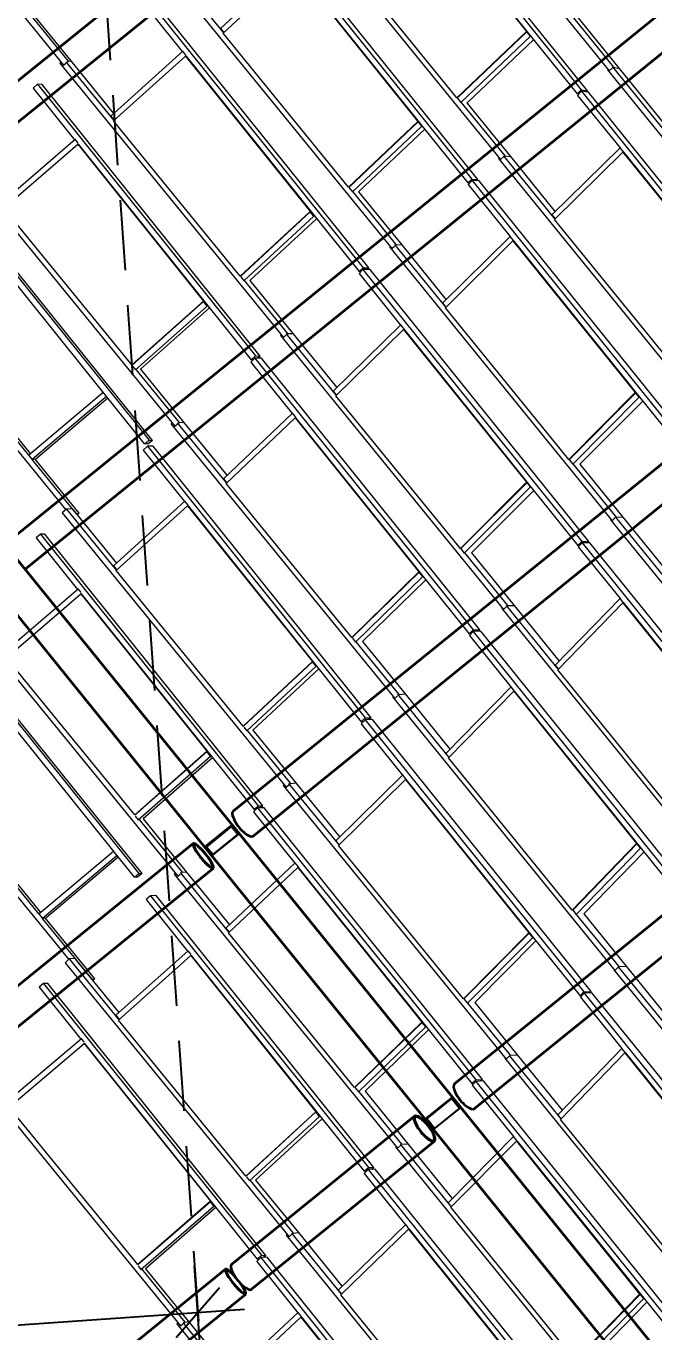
# Model space of a CAD drawing. Header units: millimetres. Extents: x 834681283 to 835686922, y 817551134 to 819407044.
# Drawn here: x 835230313 to 835235680, y 818140307 to 818151462 of the extents above; entities that cross this region are included whole.
import ezdxf

# ---------------------------------------------------------------- set-up
doc = ezdxf.new("R2010")
doc.units = ezdxf.units.MM
doc.header["$LTSCALE"] = 1200
doc.header["$MEASUREMENT"] = 0
for name, pattern in [('P01-MAAN-P-EVA$0$HIDDENX2', [0.75, 0.5, -0.25]), ('P01-MAGP-P-RF$0$P01_MS_01_N1-FloorPlan-PART2OFUPPERROOFSETTINGOUT$0$BH DASHED2', [3, 2, -1]), ('P01-MAGP-P-RF$0$PHANTOM', [2.5, 1.25, -0.25, 0.25, -0.25, 0.25, -0.25])]:
    doc.linetypes.add(name, pattern=pattern)
doc.layers.get('Defpoints').update_dxf_attribs({"color": 15})
doc.layers.add('P01-MAAN-P-EVA$0$ADA08640', color=2, linetype='Continuous')
doc.layers.add('P01-MAAN-P-EVA$0$HATCH', color=9, linetype='Continuous')
for name, color, linetype, lineweight in [('P01-MAAN-P-EVA$0$AR-DIM_AR_', 4, 'Continuous', 25), ('P01-MAGP-P-RF$0$MMH053__', 253, 'P01-MAGP-P-RF$0$PHANTOM', 40), ('P01-MAGP-P-RF$0$P01_MS_01_N1-FloorPlan-PART2OFUPPERROOFSETTINGOUT$0$S-BEAM', 253, 'Continuous', 35), ('P01-MAGP-P-RF$0$P01_MS_01_N1-FloorPlan-PART2OFUPPERROOFSETTINGOUT$0$S-BEAM-HIDN', 253, 'P01-MAGP-P-RF$0$P01_MS_01_N1-FloorPlan-PART2OFUPPERROOFSETTINGOUT$0$BH DASHED2', 18), ('P01-MAGP-P-RF$0$ROOF MESH HALF TONE$0$A-GLAZ', 253, 'Continuous', 9)]:
    doc.layers.add(name, color=color, linetype=linetype, lineweight=lineweight)
doc.styles.add('P01-MAAN-P-EVA$0$ARIAL', font='arial.ttf', dxfattribs={"width": 0.8})
doc.dimstyles.new('P01-MAAN-P-EVA$0$DIM-500', dxfattribs={"dimscale": 400, "dimtxt": 2, "dimasz": 1, "dimexe": 1, "dimexo": 1, "dimgap": 1, "dimtad": 1, "dimdec": 0, "dimrnd": 0.1, "dimdsep": 46, "dimtxsty": 'P01-MAAN-P-EVA$0$ARIAL', "dimblk1": 'P01-MAAN-P-EVA$0$_OBLIQUE', "dimblk2": 'P01-MAAN-P-EVA$0$_OBLIQUE', "dimsah": 1, "dimcen": 5, "dimdle": 1, "dimclrd": 8, "dimclre": 8, "dimclrt": 4, "dimadec": 3, "dimazin": 2, "dimtfac": 1, "dimtdec": 0, "dimtix": 1, "dimtmove": 2, "dimatfit": 0, "dimldrblk": 'P01-MAAN-P-EVA$0$_OBLIQUE', "dimfxl": 1, "dimtolj": 1, "dimarcsym": 0})

# ---------------------------------------------------------------- blocks, each defined once
blk = doc.blocks.new('P01-MAGP-P-RF$0$P01_MS_01_N1-FloorPlan-PART2OFUPPERROOFSETTINGOUT$0$Circular Hollow Sections - CHS273x10_PSB97-8444765-PART 2 OF  UPPER ROOF SETTING OUT')
at = {"layer": 'P01-MAGP-P-RF$0$P01_MS_01_N1-FloorPlan-PART2OFUPPERROOFSETTINGOUT$0$S-BEAM'}
for p, q in [((19211, 53344), (12192, 48429)), ((12349, 48205), (19367, 53120))]:
    blk.add_line(p, q, dxfattribs=at)
for centre, major_axis, start_param, end_param in [((19289, 53232), (-78, 112), 0, 3.141593), ((19289, 53232), (-73, 104), 0, 3.141593), ((19289, 53232), (-78, 112), 3.141593, 6.283185), ((19289, 53232), (-73, 104), 3.141593, 6.283185), ((12270, 48317), (-78, 112), 0, 3.141593)]:
    blk.add_ellipse(centre, major_axis=major_axis, ratio=0.408255, start_param=start_param, end_param=end_param, dxfattribs=at)
blk = doc.blocks.new('P01-MAGP-P-RF$0$P01_MS_01_N1-FloorPlan-PART2OFUPPERROOFSETTINGOUT$0$Circular Hollow Sections - CHS273x10_PSB97-8465435-PART 2 OF  UPPER ROOF SETTING OUT')
at = {"layer": 'P01-MAGP-P-RF$0$P01_MS_01_N1-FloorPlan-PART2OFUPPERROOFSETTINGOUT$0$S-BEAM'}
for p, q in [((10128, 50646), (8479, 49491)), ((8636, 49268), (10285, 50423))]:
    blk.add_line(p, q, dxfattribs=at)
for centre, major_axis, start_param, end_param in [((10207, 50534), (-78, 112), 0, 3.141593), ((10207, 50534), (-78, 112), 3.141593, 6.283185), ((10207, 50534), (-73, 104), 3.141593, 6.283185), ((10207, 50534), (-73, 104), 0, 3.141593), ((8557, 49380), (-78, 112), 0, 3.141593)]:
    blk.add_ellipse(centre, major_axis=major_axis, ratio=0.310519, start_param=start_param, end_param=end_param, dxfattribs=at)
blk = doc.blocks.new('P01-MAGP-P-RF$0$ROOF MESH HALF TONE')
at = {"layer": 'P01-MAGP-P-RF$0$ROOF MESH HALF TONE$0$A-GLAZ', "lineweight": 5}
for p, q in [((6024, 62282), (7763, 59814)), ((10677, 61907), (12412, 59438)), ((10459, 61739), (12163, 59294)), ((12215, 59281), (10510, 61727)), ((9695, 61216), (11432, 58747)), ((10774, 61197), (11731, 59824)), ((10780, 61194), (12126, 59263)), ((9476, 61045), (11177, 58599)), ((11228, 58592), (9527, 61037)), ((11097, 59301), (10129, 60677)), ((8712, 60524), (10453, 58054)), ((8763, 60536), (9146, 59993)), ((9122, 60032), (9766, 60548)), ((9143, 59991), (9787, 60507)), ((9787, 60507), (10751, 59122)), ((9793, 60505), (11140, 58569)), ((8498, 60353), (10196, 57908)), ((7466, 60321), (7803, 59843)), ((7492, 60319), (7827, 59844)), ((8460, 60323), (8783, 59858)), ((10245, 57903), (8546, 60348)), ((9122, 60032), (9148, 59995)), ((10120, 58604), (9143, 59991)), ((12106, 59959), (12450, 59469)), ((12155, 59942), (12499, 59453)), ((7743, 59842), (7731, 59833)), ((7731, 59833), (9475, 57362)), ((7763, 59814), (7784, 59829)), ((7785, 59839), (8158, 59311)), ((7789, 59833), (7803, 59843)), ((7803, 59843), (7827, 59844)), ((7827, 59844), (8160, 59371)), ((8134, 59351), (8787, 59860)), ((8155, 59309), (8807, 59818)), ((8811, 59825), (8787, 59860)), ((8811, 59818), (8807, 59818)), ((8807, 59818), (9778, 58420)), ((8811, 59818), (8815, 59820)), ((8811, 59818), (10159, 57878)), ((11731, 59824), (11097, 59301)), ((11101, 59300), (11736, 59823)), ((11736, 59823), (11731, 59824)), ((11734, 59821), (11737, 59821)), ((11761, 59782), (11734, 59821)), ((11127, 59259), (11761, 59782)), ((11787, 59750), (11180, 59249)), ((11764, 59781), (11761, 59782)), ((7528, 59665), (7489, 59636)), ((7489, 59636), (7812, 59170)), ((7568, 59662), (7528, 59665)), ((7528, 59665), (9225, 57220)), ((9265, 57216), (7568, 59662)), ((12412, 59438), (12442, 59463)), ((12442, 59471), (12844, 58898)), ((12445, 59465), (12450, 59469)), ((12450, 59469), (12499, 59453)), ((8134, 59351), (8161, 59313)), ((12402, 59453), (12397, 59450)), ((12397, 59450), (14129, 56984)), ((12499, 59454), (12847, 58957)), ((9143, 57910), (8155, 59309)), ((11101, 59300), (11097, 59301)), ((11100, 59299), (11101, 59300)), ((11100, 59299), (11127, 59259)), ((11129, 59261), (11470, 58777)), ((11180, 59250), (11519, 58767)), ((12126, 59263), (12163, 59294)), ((12140, 59259), (12126, 59263)), ((12164, 59281), (12128, 59249)), ((12128, 59249), (12459, 58775)), ((12163, 59294), (12215, 59281)), ((12223, 59269), (12164, 59281)), ((12164, 59281), (13874, 56831)), ((12215, 59281), (12204, 59272)), ((13932, 56819), (12223, 59269)), ((6751, 59140), (8497, 56669)), ((7147, 58673), (7816, 59174)), ((7168, 58630), (7837, 59130)), ((7841, 59138), (7816, 59174)), ((7840, 59130), (7837, 59130)), ((7837, 59130), (8816, 57718)), ((7840, 59130), (9186, 57190)), ((10751, 59122), (10120, 58604)), ((10125, 58604), (10755, 59122)), ((10150, 58562), (10780, 59080)), ((10804, 59051), (10203, 58557)), ((10755, 59122), (10751, 59122)), ((10753, 59120), (10756, 59120)), ((10780, 59080), (10753, 59120)), ((10784, 59080), (10780, 59080)), ((6619, 58938), (8268, 56565)), ((11420, 58763), (11416, 58759)), ((11416, 58759), (13148, 56294)), ((11432, 58747), (11459, 58769)), ((11460, 58779), (11861, 58208)), ((11464, 58773), (11470, 58777)), ((11470, 58777), (11519, 58767)), ((11519, 58767), (11867, 58271)), ((11837, 58245), (12460, 58775)), ((11858, 58206), (12481, 58737)), ((12487, 58737), (12460, 58775)), ((12486, 58736), (12481, 58737)), ((12481, 58737), (13429, 57379)), ((12487, 58735), (12486, 58736)), ((12487, 58735), (13837, 56800)), ((8166, 57217), (7168, 58630)), ((10125, 58604), (10120, 58604)), ((10122, 58602), (10125, 58604)), ((10124, 58598), (10150, 58562)), ((11140, 58569), (11177, 58599)), ((11155, 58567), (11140, 58569)), ((11177, 58586), (11141, 58554)), ((11177, 58599), (11228, 58592)), ((11237, 58578), (11177, 58586)), ((11177, 58586), (12884, 56136)), ((11228, 58592), (11215, 58581)), ((12945, 56129), (11237, 58578)), ((8296, 56562), (6928, 58530)), ((10152, 58564), (10490, 58085)), ((10203, 58557), (10540, 58079)), ((11141, 58554), (11468, 58085)), ((5835, 58406), (7517, 56023)), ((7233, 56511), (5864, 58450)), ((8228, 56536), (6914, 58428)), ((9778, 58420), (9143, 57910)), ((9144, 57907), (9779, 58417)), ((9172, 57867), (9807, 58378)), ((9828, 58353), (9222, 57866)), ((9782, 58420), (9778, 58420)), ((9779, 58417), (9782, 58420)), ((9779, 58417), (9784, 58417)), ((9807, 58378), (9779, 58417)), ((9812, 58377), (9807, 58378)), ((11837, 58245), (11862, 58209)), ((12813, 56847), (11858, 58206)), ((10439, 58074), (10434, 58069)), ((10434, 58069), (12168, 55603)), ((10453, 58054), (10477, 58074)), ((10478, 58087), (10877, 57520)), ((10484, 58080), (10490, 58085)), ((10490, 58085), (10540, 58079)), ((10539, 58079), (10886, 57586)), ((10853, 57557), (11469, 58086)), ((10874, 57518), (11490, 58047)), ((11497, 58047), (11469, 58086)), ((11495, 58046), (11490, 58047)), ((11490, 58047), (12443, 56681)), ((11496, 58045), (11495, 58046)), ((11496, 58045), (12848, 56105)), ((9147, 57909), (9143, 57910)), ((9147, 57902), (9172, 57867)), ((10159, 57878), (10196, 57908)), ((10196, 57908), (10245, 57903)), ((10245, 57903), (10227, 57890)), ((9175, 57870), (9512, 57392)), ((9222, 57866), (9558, 57390)), ((10194, 57892), (10159, 57861)), ((10176, 57876), (10159, 57878)), ((10159, 57861), (10482, 57396)), ((10255, 57888), (10194, 57892)), ((10194, 57892), (11898, 55444)), ((11958, 55440), (10255, 57888)), ((8816, 57718), (8166, 57217)), ((8168, 57216), (8816, 57715)), ((8193, 57173), (8844, 57674)), ((8816, 57715), (8820, 57718)), ((8820, 57718), (8816, 57718)), ((8816, 57715), (8822, 57715)), ((8844, 57674), (8816, 57715)), ((8849, 57675), (8844, 57674)), ((8862, 57657), (8236, 57175)), ((10853, 57557), (10878, 57522)), ((11836, 56151), (10874, 57518)), ((9458, 57385), (9451, 57379)), ((9451, 57379), (11189, 54912)), ((9475, 57362), (9497, 57380)), ((9498, 57394), (9891, 56835)), ((9504, 57385), (9512, 57392)), ((9512, 57392), (9558, 57390)), ((9557, 57390), (9901, 56902)), ((9867, 56873), (10484, 57398)), ((9888, 56833), (10505, 57357)), ((10511, 57358), (10484, 57398)), ((10510, 57357), (10505, 57357)), ((10505, 57357), (11462, 55982)), ((10510, 57357), (11862, 55413)), ((7249, 56523), (6792, 57171)), ((7249, 56523), (6792, 57171)), ((8170, 57217), (8166, 57217)), ((8170, 57207), (8193, 57173)), ((8198, 57177), (8536, 56699)), ((8237, 57175), (8573, 56700)), ((9219, 57202), (9182, 57171)), ((9182, 57171), (9504, 56709)), ((9186, 57190), (9225, 57220)), ((9203, 57189), (9186, 57190)), ((9276, 57199), (9219, 57202)), ((9219, 57202), (10918, 54756)), ((9225, 57220), (9265, 57216)), ((9265, 57216), (9244, 57201)), ((10975, 54753), (9276, 57199)), ((7232, 56511), (7904, 57003)), ((7932, 56962), (7260, 56470)), ((7292, 56474), (7941, 56950)), ((9867, 56873), (9893, 56837)), ((10858, 55457), (9888, 56833)), ((8477, 56697), (8467, 56689)), ((8467, 56689), (10210, 54219)), ((8497, 56669), (8518, 56685)), ((8518, 56698), (8903, 56154)), ((8524, 56690), (8536, 56699)), ((8536, 56699), (8573, 56700)), ((8572, 56700), (8911, 56220)), ((8879, 56193), (9506, 56710)), ((8900, 56151), (9527, 56669)), ((9532, 56674), (9506, 56710)), ((9532, 56669), (9527, 56669)), ((9527, 56669), (10490, 55282)), ((9532, 56669), (9534, 56671)), ((9533, 56667), (9532, 56669)), ((12443, 56681), (11836, 56151)), ((11841, 56150), (12448, 56680)), ((12448, 56680), (12443, 56681)), ((12474, 56640), (12447, 56679)), ((8228, 56536), (8268, 56565)), ((8296, 56562), (8256, 56533)), ((8268, 56565), (8296, 56562)), ((9533, 56667), (10882, 54725)), ((11867, 56110), (12474, 56640)), ((12501, 56604), (11928, 56104)), ((7232, 56511), (7260, 56470)), ((7261, 56470), (7292, 56474)), ((7606, 55982), (7261, 56470)), ((7629, 55985), (7285, 56473)), ((8250, 56515), (8213, 56485)), ((8213, 56485), (8534, 56022)), ((8256, 56533), (8228, 56536)), ((8300, 56513), (8250, 56515)), ((8250, 56515), (9946, 54070)), ((9996, 54068), (8300, 56513)), ((8879, 56193), (8905, 56156)), ((9879, 54764), (8900, 56151)), ((11841, 56150), (11836, 56151)), ((11839, 56149), (11841, 56150)), ((11839, 56149), (11867, 56110)), ((11868, 56111), (12204, 55634)), ((7522, 56027), (7485, 55997)), ((7570, 56028), (7522, 56027)), ((7522, 56027), (7912, 55476)), ((7577, 56019), (7916, 55538)), ((7889, 55516), (8537, 56025)), ((8562, 55990), (8537, 56025)), ((11928, 56104), (12263, 55628)), ((7485, 55997), (9231, 53527)), ((7602, 55980), (7606, 55982)), ((7606, 55982), (7629, 55985)), ((7629, 55985), (7610, 55971)), ((7910, 55474), (8558, 55982)), ((8562, 55982), (8558, 55982)), ((8558, 55982), (9529, 54581)), ((8562, 55982), (9909, 54040)), ((11462, 55982), (10858, 55457)), ((10863, 55456), (11467, 55981)), ((10889, 55416), (11493, 55941)), ((11519, 55908), (10950, 55413)), ((11467, 55981), (11462, 55982)), ((11466, 55980), (11468, 55980)), ((11493, 55941), (11466, 55980)), ((11495, 55941), (11493, 55941)), ((7285, 55831), (7246, 55802)), ((7246, 55802), (7569, 55336)), ((7324, 55828), (7285, 55831)), ((7285, 55831), (8982, 53385)), ((9020, 53382), (7324, 55828)), ((12160, 55614), (12157, 55611)), ((12157, 55611), (13886, 53149)), ((12168, 55603), (12200, 55631)), ((12199, 55632), (12604, 55056)), ((12201, 55632), (12204, 55634)), ((12204, 55634), (12263, 55628)), ((12263, 55628), (12616, 55125)), ((7889, 55516), (7915, 55478)), ((8900, 54073), (7910, 55474)), ((10863, 55456), (10858, 55457)), ((10861, 55455), (10863, 55456)), ((10861, 55455), (10889, 55416)), ((11862, 55413), (11898, 55444)), ((11898, 55444), (11958, 55440)), ((6901, 54841), (7574, 55340)), ((7597, 55307), (7574, 55340)), ((10890, 55417), (11225, 54943)), ((10950, 55414), (11284, 54940)), ((11877, 55412), (11862, 55413)), ((11900, 55432), (11865, 55401)), ((11865, 55401), (12190, 54936)), ((11965, 55429), (11900, 55432)), ((11900, 55432), (13611, 52980)), ((11958, 55440), (11947, 55430)), ((13677, 52977), (11965, 55429)), ((6507, 55305), (8253, 52834)), ((6922, 54797), (7594, 55296)), ((7597, 55296), (7594, 55296)), ((7594, 55296), (8576, 53881)), ((7597, 55296), (8943, 53356)), ((10490, 55282), (9879, 54764)), ((9884, 54764), (10495, 55282)), ((9909, 54722), (10521, 55240)), ((10495, 55282), (10490, 55282)), ((10493, 55280), (10496, 55280)), ((10521, 55240), (10493, 55280)), ((10524, 55240), (10521, 55240)), ((10544, 55211), (9967, 54723)), ((6509, 54913), (7924, 52879)), ((11179, 54925), (11175, 54922)), ((11175, 54922), (12905, 52459)), ((11189, 54912), (11217, 54936)), ((11216, 54944), (11621, 54368)), ((11220, 54939), (11225, 54943)), ((11225, 54943), (11284, 54940)), ((11283, 54940), (11635, 54439)), ((11597, 54405), (12190, 54936)), ((11618, 54365), (12211, 54897)), ((12218, 54897), (12190, 54936)), ((12217, 54897), (12211, 54897)), ((12211, 54897), (13164, 53532)), ((12217, 54896), (12217, 54897)), ((12217, 54896), (13576, 52949)), ((7923, 53382), (6922, 54797)), ((9884, 54764), (9879, 54764)), ((9881, 54762), (9884, 54764)), ((9884, 54758), (9909, 54722)), ((9912, 54724), (10246, 54250)), ((9968, 54723), (10302, 54250)), ((10882, 54725), (10918, 54756)), ((10899, 54724), (10882, 54725)), ((10918, 54742), (10884, 54710)), ((10884, 54710), (11207, 54247)), ((10918, 54756), (10975, 54753)), ((10984, 54740), (10918, 54742)), ((10918, 54742), (12627, 52290)), ((10975, 54753), (10960, 54741)), ((12692, 52289), (10984, 54740)), ((9529, 54581), (8900, 54073)), ((8901, 54070), (9530, 54579)), ((9533, 54581), (9529, 54581)), ((9530, 54579), (9533, 54581)), ((9530, 54579), (9535, 54579)), ((9558, 54539), (9530, 54579)), ((7884, 52850), (6728, 54511)), ((8929, 54030), (9558, 54539)), ((9579, 54515), (8981, 54032)), ((9563, 54539), (9558, 54539)), ((7046, 52594), (5809, 54349)), ((7950, 52877), (6870, 54429)), ((11597, 54405), (11622, 54369)), ((12577, 53000), (11618, 54365)), ((5824, 54242), (7273, 52187)), ((10197, 54237), (10192, 54233)), ((10192, 54233), (11925, 51769)), ((10210, 54219), (10235, 54240)), ((10235, 54252), (10635, 53683)), ((10241, 54245), (10246, 54250)), ((10246, 54250), (10302, 54250)), ((10301, 54250), (10649, 53754)), ((10611, 53720), (11208, 54248)), ((11235, 54209), (11208, 54248)), ((10632, 53680), (11228, 54208)), ((11234, 54208), (11228, 54208)), ((11228, 54208), (12185, 52837)), ((11235, 54207), (11234, 54208)), ((11235, 54207), (12593, 52259)), ((8904, 54073), (8900, 54073)), ((8904, 54065), (8929, 54030)), ((8932, 54033), (9269, 53557)), ((8981, 54032), (9316, 53558)), ((9909, 54040), (9946, 54070)), ((9944, 54053), (9909, 54022)), ((9928, 54039), (9909, 54040)), ((9909, 54022), (10230, 53560)), ((10006, 54052), (9944, 54053)), ((9944, 54053), (11648, 51605)), ((9946, 54070), (9996, 54068)), ((9996, 54068), (9977, 54053)), ((11710, 51603), (10006, 54052)), ((8576, 53881), (7923, 53382)), ((8575, 53877), (8579, 53881)), ((8579, 53881), (8576, 53881)), ((7924, 53381), (8575, 53877)), ((7949, 53338), (8603, 53837)), ((8620, 53821), (7991, 53341)), ((8575, 53877), (8581, 53878)), ((8603, 53837), (8575, 53877)), ((8609, 53837), (8603, 53837)), ((10611, 53720), (10636, 53684)), ((11596, 52309), (10632, 53680)), ((9215, 53550), (9207, 53544)), ((9254, 53558), (9647, 53001)), ((9260, 53550), (9269, 53557)), ((9269, 53557), (9316, 53558)), ((9315, 53558), (9659, 53070)), ((9623, 53039), (10232, 53562)), ((10259, 53522), (10232, 53562)), ((9207, 53544), (10945, 51077)), ((9231, 53527), (9254, 53545)), ((9643, 52998), (10253, 53521)), ((10258, 53521), (10253, 53521)), ((10253, 53521), (11213, 52141)), ((10259, 53519), (10258, 53521)), ((10259, 53519), (11613, 51574)), ((7926, 53382), (7923, 53382)), ((7926, 53371), (7949, 53338)), ((7955, 53342), (8292, 52864)), ((7992, 53341), (8328, 52866)), ((8975, 53367), (8938, 53336)), ((8938, 53336), (9259, 52874)), ((8943, 53356), (8982, 53385)), ((8960, 53355), (8943, 53356)), ((9031, 53365), (8975, 53367)), ((8975, 53367), (10674, 50920)), ((8982, 53385), (9020, 53382)), ((9020, 53382), (8998, 53366)), ((10730, 50919), (9031, 53365)), ((7046, 52594), (7720, 53085)), ((7749, 53044), (7075, 52553)), ((7104, 52557), (7757, 53033)), ((9623, 53039), (9648, 53002)), ((10616, 51618), (9643, 52998)), ((7884, 52850), (7924, 52879)), ((7950, 52877), (7910, 52848)), ((7924, 52879), (7950, 52877)), ((8632, 52361), (9262, 52876)), ((9287, 52840), (9262, 52876)), ((7063, 52606), (6886, 52857)), ((7063, 52606), (6886, 52856)), ((7910, 52848), (7884, 52850)), ((8233, 52862), (8223, 52853)), ((8223, 52853), (9966, 50384)), ((8253, 52834), (8274, 52850)), ((8275, 52862), (8656, 52322)), ((8280, 52854), (8292, 52864)), ((8292, 52864), (8328, 52866)), ((8327, 52866), (8665, 52387)), ((8653, 52319), (9282, 52834)), ((9287, 52834), (9282, 52834)), ((9282, 52834), (10248, 51443)), ((9287, 52834), (9289, 52837)), ((9288, 52832), (9287, 52834)), ((9288, 52832), (10637, 50890)), ((12185, 52837), (11596, 52309)), ((11602, 52309), (12190, 52837)), ((11628, 52269), (12217, 52797)), ((12190, 52837), (12185, 52837)), ((12217, 52797), (12189, 52836)), ((8009, 52682), (7971, 52652)), ((8056, 52680), (8009, 52682)), ((8009, 52682), (9705, 50236)), ((9752, 50234), (8056, 52680)), ((12243, 52761), (11694, 52269)), ((7046, 52594), (7075, 52553)), ((7075, 52553), (7104, 52557)), ((7461, 52006), (7075, 52553)), ((7484, 52009), (7098, 52556)), ((7971, 52652), (8292, 52189)), ((8632, 52361), (8658, 52324)), ((9635, 50928), (8653, 52319)), ((11602, 52309), (11596, 52309)), ((11601, 52308), (11602, 52309)), ((11601, 52308), (11628, 52269)), ((11629, 52270), (11960, 51800)), ((11694, 52269), (12024, 51800)), ((7278, 52192), (7240, 52162)), ((7240, 52162), (8987, 49692)), ((7323, 52193), (7278, 52192)), ((7278, 52192), (7665, 51645)), ((7330, 52184), (7668, 51705)), ((7642, 51685), (8296, 52192)), ((7663, 51642), (8316, 52148)), ((8320, 52157), (8296, 52192)), ((8320, 52148), (8316, 52148)), ((8316, 52148), (9290, 50743)), ((8320, 52148), (9667, 50207)), ((11213, 52141), (10616, 51618)), ((10621, 51618), (11218, 52141)), ((10647, 51577), (11244, 52100)), ((11218, 52141), (11213, 52141)), ((11216, 52140), (11219, 52140)), ((11244, 52100), (11216, 52140)), ((7045, 51998), (7005, 51969)), ((7080, 51995), (7045, 51998)), ((7045, 51998), (8742, 49552)), ((8777, 49549), (7080, 51995)), ((7458, 52003), (7461, 52006)), ((7461, 52006), (7484, 52009)), ((7484, 52009), (7464, 51994)), ((11269, 52068), (10710, 51578)), ((7005, 51969), (7329, 51503)), ((11919, 51778), (11916, 51775)), ((11916, 51775), (13644, 49314)), ((11925, 51769), (11957, 51797)), ((11956, 51799), (12362, 51221)), ((11957, 51797), (11960, 51800)), ((11960, 51800), (12024, 51800)), ((12024, 51800), (12378, 51295)), ((7642, 51685), (7669, 51647)), ((8656, 50237), (7663, 51642)), ((10621, 51618), (10616, 51618)), ((10619, 51617), (10621, 51618)), ((10619, 51617), (10647, 51577)), ((10649, 51579), (10981, 51108)), ((10710, 51579), (11041, 51108)), ((11613, 51574), (11648, 51605)), ((11628, 51573), (11613, 51574)), ((11649, 51593), (11615, 51562)), ((11615, 51562), (11938, 51100)), ((11648, 51605), (11710, 51603)), ((11716, 51593), (11649, 51593)), ((11649, 51593), (13361, 49140)), ((11710, 51603), (11698, 51593)), ((13428, 49140), (11716, 51593)), ((6264, 51469), (8009, 49000)), ((6656, 51010), (7334, 51507)), ((6677, 50966), (7354, 51462)), ((7357, 51474), (7334, 51507)), ((7357, 51462), (7354, 51462)), ((7354, 51462), (8338, 50043)), ((7357, 51462), (8703, 49522)), ((10248, 51443), (9635, 50928)), ((9640, 50928), (10253, 51443)), ((10253, 51443), (10248, 51443)), ((10251, 51441), (10254, 51441)), ((10278, 51401), (10251, 51441)), ((9665, 50886), (10278, 51401)), ((10301, 51374), (9723, 50888)), ((10282, 51402), (10278, 51401)), ((10945, 51077), (10976, 51104)), ((10973, 51108), (11376, 50536)), ((10976, 51104), (10981, 51108)), ((10981, 51108), (11041, 51108)), ((11041, 51108), (11392, 50609)), ((11351, 50572), (11938, 51100)), ((11966, 51061), (11938, 51100)), ((10936, 51090), (10933, 51086)), ((10933, 51086), (12662, 48624)), ((11372, 50532), (11959, 51060)), ((11965, 51060), (11959, 51060)), ((11959, 51060), (12916, 49689)), ((11965, 51060), (13327, 49109)), ((11965, 51060), (11965, 51060)), ((7680, 49547), (6677, 50966)), ((9640, 50928), (9635, 50928)), ((9637, 50926), (9640, 50928)), ((9640, 50922), (9665, 50886)), ((9668, 50888), (10002, 50415)), ((9723, 50888), (10057, 50416)), ((10637, 50890), (10674, 50920)), ((10655, 50889), (10637, 50890)), ((10674, 50906), (10639, 50875)), ((10639, 50875), (10961, 50413)), ((10674, 50920), (10730, 50919)), ((10738, 50906), (10674, 50906)), ((10674, 50906), (12383, 48454)), ((10730, 50919), (10714, 50906)), ((12447, 48454), (10738, 50906)), ((9290, 50743), (8656, 50237)), ((8659, 50236), (9291, 50741)), ((8684, 50194), (9319, 50701)), ((9339, 50679), (8734, 50197)), ((9294, 50743), (9290, 50743)), ((9291, 50741), (9294, 50743)), ((9291, 50741), (9296, 50741)), ((9319, 50701), (9291, 50741)), ((9324, 50701), (9319, 50701)), ((11351, 50572), (11376, 50536)), ((12335, 49161), (11372, 50532)), ((9953, 50402), (9948, 50397)), ((9948, 50397), (11681, 47934)), ((9966, 50384), (9992, 50406)), ((9991, 50416), (10388, 49852)), ((9996, 50410), (10002, 50415)), ((10002, 50415), (10057, 50416)), ((10056, 50416), (10402, 49923)), ((10364, 49889), (10962, 50414)), ((10385, 49849), (10983, 50373)), ((10989, 50374), (10962, 50414)), ((10988, 50373), (10983, 50373)), ((10983, 50373), (11943, 48996)), ((10989, 50373), (10988, 50373)), ((10989, 50373), (12348, 48423)), ((8660, 50237), (8656, 50237)), ((8660, 50229), (8684, 50194)), ((9702, 50219), (9666, 50188)), ((9667, 50207), (9705, 50236)), ((9686, 50206), (9667, 50207)), ((9762, 50219), (9702, 50219)), ((9702, 50219), (11406, 47770)), ((9705, 50236), (9752, 50234)), ((9752, 50234), (9732, 50219)), ((11466, 47769), (9762, 50219)), ((8688, 50197), (9025, 49721)), ((8735, 50197), (9070, 49723)), ((9666, 50188), (9987, 49727)), ((8338, 50043), (7680, 49547)), ((7681, 49546), (8337, 50040)), ((7705, 49502), (8365, 49999)), ((8381, 49986), (7744, 49506)), ((8337, 50040), (8341, 50043)), ((8337, 50040), (8343, 50041)), ((8365, 49999), (8337, 50040)), ((8341, 50043), (8338, 50043)), ((8371, 50000), (8365, 49999)), ((10364, 49889), (10389, 49853)), ((11353, 48472), (10385, 49849)), ((8971, 49715), (8963, 49708)), ((8963, 49708), (10700, 47242)), ((8987, 49692), (9010, 49710)), ((9010, 49722), (9399, 49171)), ((9016, 49714), (9025, 49721)), ((9025, 49721), (9070, 49723)), ((9069, 49723), (9410, 49239)), ((9374, 49209), (9989, 49728)), ((9395, 49168), (10010, 49687)), ((10017, 49688), (9989, 49728)), ((10015, 49687), (10010, 49687)), ((10010, 49687), (10974, 48301)), ((10016, 49686), (10015, 49687)), ((10016, 49686), (11370, 47739)), ((7683, 49547), (7680, 49547)), ((7682, 49535), (7705, 49502)), ((8734, 49533), (8697, 49503)), ((8703, 49522), (8742, 49552)), ((8787, 49532), (8734, 49533)), ((8734, 49533), (10433, 47086)), ((8742, 49552), (8777, 49549)), ((8777, 49549), (8756, 49533)), ((10487, 47085), (8787, 49532)), ((7711, 49507), (8049, 49029)), ((7745, 49506), (8080, 49031)), ((8697, 49503), (9018, 49041)), ((8719, 49521), (8703, 49522)), ((9374, 49209), (9400, 49172)), ((10372, 47782), (9395, 49168)), ((7990, 49027), (7978, 49018)), ((7978, 49018), (9721, 46549)), ((8009, 49000), (8031, 49015)), ((8031, 49025), (8408, 48491)), ((8036, 49019), (8049, 49029)), ((8049, 49029), (8080, 49031)), ((8080, 49031), (8415, 48556)), ((8384, 48531), (9020, 49043)), ((8405, 48489), (9041, 49001)), ((9046, 49007), (9020, 49043)), ((9046, 49001), (9041, 49001)), ((9041, 49001), (10011, 47604)), ((9046, 49001), (9048, 49003)), ((9047, 48999), (9046, 49001)), ((9047, 48999), (10396, 47056)), ((11943, 48996), (11353, 48472)), ((11359, 48472), (11949, 48996)), ((11949, 48996), (11943, 48996)), ((11975, 48956), (11948, 48995)), ((11385, 48432), (11975, 48956)), ((12000, 48922), (11450, 48433))]:
    blk.add_line(p, q, dxfattribs=at)
blk = doc.blocks.new('P01-MAGP-P-RF')
at = {"layer": 'P01-MAGP-P-RF$0$P01_MS_01_N1-FloorPlan-PART2OFUPPERROOFSETTINGOUT$0$S-BEAM'}
for p, q in [((835234959, 818154805), (835228630, 818149691)), ((835228654, 818149359), (835235131, 818154592)), ((835236830, 818152459), (835230133, 818147036)), ((835230304, 818146824), (835237002, 818152247)), ((835238782, 818150179), (835232082, 818144754)), ((835232254, 818144542), (835238954, 818149967)), ((835240670, 818147848), (835233976, 818142427)), ((835234147, 818142215), (835240842, 818147636)), ((835232075, 818144638), (835230203, 818146949)), ((835231841, 818144449), (835229970, 818146760)), ((835233957, 818142313), (835232075, 818144638)), ((835231742, 818144479), (835229142, 818142374)), ((835233724, 818142124), (835231841, 818144449)), ((835229165, 818142042), (835231914, 818144267)), ((835235840, 818139987), (835233957, 818142313)), ((835235607, 818139799), (835233724, 818142124)), ((835232018, 818140842), (835229397, 818138720)), ((835229421, 818138388), (835232190, 818140630))]:
    blk.add_line(p, q, dxfattribs=at)
for centre, major_axis, ratio, start_param, end_param in [((835232168, 818144648), (-86, 106), 0.336867, 0, 3.141593), ((835231828, 818144373), (-86, 106), 0.189911, 3.141593, 6.283185), ((835231828, 818144373), (-86, 106), 0.189911, 0, 3.141593), ((835231828, 818144373), (-79.6, 98.3), 0.189911, 0, 3.141593), ((835231828, 818144373), (-79.6, 98.3), 0.189911, 3.141593, 6.283185), ((835234062, 818142321), (-86, 106), 0.37737, 0, 3.141593), ((835232104, 818140736), (-86, 106), 0.185676, 0, 3.141593), ((835232104, 818140736), (-79.6, 98.3), 0.185676, 0, 3.141593), ((835232104, 818140736), (-86, 106), 0.185676, 5.022245, 6.283185), ((835232104, 818140736), (-79.6, 98.3), 0.185676, 4.935615, 6.283185), ((835232104, 818140736), (-79.6, 98.3), 0.185676, 3.141593, 4.489163), ((835232104, 818140736), (-86, 106), 0.185676, 3.141593, 4.402533)]:
    blk.add_ellipse(centre, major_axis=major_axis, ratio=ratio, start_param=start_param, end_param=end_param, dxfattribs=at)
at = {"layer": 'P01-MAGP-P-RF$0$P01_MS_01_N1-FloorPlan-PART2OFUPPERROOFSETTINGOUT$0$S-BEAM-HIDN'}
for p, q in [((835231838, 818144453), (835232071, 818144642)), ((835232078, 818144633), (835231845, 818144445)), ((835231859, 818144452), (835232067, 818144621)), ((835232067, 818144621), (835232121, 818144555)), ((835231902, 818144375), (835232135, 818144563)), ((835232121, 818144555), (835231912, 818144387)), ((835231912, 818144387), (835231859, 818144452)), ((835233722, 818142127), (835233955, 818142315)), ((835233959, 818142311), (835233726, 818142122)), ((835233741, 818142129), (835233949, 818142298)), ((835233949, 818142298), (835234015, 818142216)), ((835233796, 818142035), (835234030, 818142223)), ((835234015, 818142216), (835233807, 818142047)), ((835233807, 818142047), (835233741, 818142129))]:
    blk.add_line(p, q, dxfattribs=at)
for major_axis, start_param, end_param in [((-86, 106), 4.407581, 5.017197), ((-79.6, 98.3), 4.495561, 4.929217)]:
    blk.add_ellipse((835232104, 818140736), major_axis=major_axis, ratio=0.185676, start_param=start_param, end_param=end_param, dxfattribs=at)
at = {"layer": 'P01-MAGP-P-RF$0$MMH053__', "rotation": 3.998948738169357}
blk.add_blockref('P01-MAGP-P-RF$0$ROOF MESH HALF TONE', (835227061, 818090920), dxfattribs=at)
at = {"layer": 'P01-MAGP-P-RF$0$P01_MS_01_N1-FloorPlan-PART2OFUPPERROOFSETTINGOUT$0$S-BEAM', "rotation": 3.998948738169357}
for name in ['P01-MAGP-P-RF$0$P01_MS_01_N1-FloorPlan-PART2OFUPPERROOFSETTINGOUT$0$Circular Hollow Sections - CHS273x10_PSB97-8444765-PART 2 OF  UPPER ROOF SETTING OUT', 'P01-MAGP-P-RF$0$P01_MS_01_N1-FloorPlan-PART2OFUPPERROOFSETTINGOUT$0$Circular Hollow Sections - CHS273x10_PSB97-8465435-PART 2 OF  UPPER ROOF SETTING OUT']:
    blk.add_blockref(name, (835227061, 818090920), dxfattribs=at)
blk = doc.blocks.new('P01-MAAN-P-EVA$0$_OBLIQUE')
at = {"color": 0, "linetype": 'ByBlock'}
blk.add_line((-0.5, -0.5), (0.5, 0.5), dxfattribs=at)
blk = doc.blocks.new('*D1574')
at = {"layer": 'Defpoints', "color": 0, "transparency": 16777216}
for p in [(835221806, 818139769), (835231844, 818139571), (835221868, 818138875)]:
    blk.add_point(p, dxfattribs=at)
at = {"layer": 'P01-MAAN-P-EVA$0$AR-DIM_AR_', "color": 8, "lineweight": -2, "transparency": 16777216}
for p, q in [((835231816, 818139970), (835231753, 818140870)), ((835232180, 818140499), (835221406, 818139740)), ((835221840, 818139274), (835221777, 818140168))]:
    blk.add_line(p, q, dxfattribs=at)
at = {"layer": 'P01-MAAN-P-EVA$0$AR-DIM_AR_', "color": 8, "lineweight": -2, "transparency": 16777216, "xscale": 400, "yscale": 400, "zscale": 400}
for p, rotation in [((835231781, 818140471), 4.026273842512955), ((835221806, 818139769), 184.0262738425129)]:
    blk.add_blockref('P01-MAAN-P-EVA$0$_OBLIQUE', p, dxfattribs=dict(at, rotation=rotation))
at = {"layer": 'P01-MAAN-P-EVA$0$AR-DIM_AR_', "color": 4, "transparency": 16777216, "insert": (835224540, 818140874), "char_height": 800, "attachment_point": 5, "rotation": 4.0263, "style": 'P01-MAAN-P-EVA$0$ARIAL'}
blk.add_mtext('\\A1;10000', dxfattribs=at)
blk = doc.blocks.new('P01-MAAN-P-EVA')
at = {"layer": 'P01-MAAN-P-EVA$0$HATCH', "ltscale": 0.1}
h = blk.add_hatch(dxfattribs=at)
h.set_pattern_fill('_USER', color=240, scale=1000, angle=45, pattern_type=0)
h.set_pattern_definition([(45, (0, 0), (-707.1067812, 707.1067812), [])])
edge = h.paths.add_edge_path()
edge.add_arc((835196988.9, 818165277), 4500, 18.1416, 95.30201, ccw=False)
edge.add_line((835201265.2, 818166678.1), (835207845.7, 818146594.5))
edge.add_line((835207845.7, 818146594.5), (835213873.1, 818060376.1))
edge.add_line((835213873.1, 818060376.1), (835249478.8, 818062865.3))
edge.add_line((835249478.8, 818062865.3), (835248374, 818055694))
edge.add_line((835248374, 818055694), (835252895, 818008746))
edge.add_line((835252895, 818008746), (835250408, 818006215))
edge.add_line((835250408, 818006215), (835243261, 818005049))
edge.add_line((835243261, 818005049), (835236208.1, 818004470.2))
edge.add_line((835236208.1, 818004470.2), (835241213, 818020285.1))
edge.add_line((835241213, 818020285.1), (835241220.2, 818039416))
edge.add_line((835241220.2, 818039416), (835229055.7, 818038576))
edge.add_line((835229055.7, 818038576), (835228294.9, 818049593.8))
edge.add_line((835228294.9, 818049593.8), (835229458.6, 818057956.2))
edge.add_line((835229458.6, 818057956.2), (835210625.8, 818056639.6))
edge.add_line((835210625.8, 818056639.6), (835209478.3, 818073053.1))
edge.add_line((835209478.3, 818073053.1), (835194734, 818069578))
edge.add_line((835194734, 818069578), (835179214, 818138785))
edge.add_line((835179214, 818138785), (835191844, 818148372))
edge.add_line((835191844, 818148372), (835202738.6, 818150939.9))
edge.add_line((835202738.6, 818150939.9), (835196573.1, 818169757.7))
at = {"layer": 'P01-MAAN-P-EVA$0$ADA08640', "linetype": 'P01-MAAN-P-EVA$0$HIDDENX2'}
blk.add_lwpolyline([(835253991.2, 818162428.7, -0.1868726), (835236587.7, 818162759.3, -0.0316087), (835233868.6, 818161056.6, 0.2941508), (835230740, 818155361.9), (835234612.5, 818099968.8), (835244273.9, 818100644.3)], format="xyb", dxfattribs=at)
at = {"layer": 'P01-MAAN-P-EVA$0$AR-DIM_AR_'}
dim = blk.add_linear_dim(base=(835221805.5, 818139768.5), p1=(835231844.2, 818139570.8), p2=(835221868.4, 818138874.9), angle=4.02627, dimstyle='P01-MAAN-P-EVA$0$DIM-500', dxfattribs=at)
dim.commit()
dim.dimension.update_dxf_attribs({"geometry": '*D1574', "text_midpoint": (835224539.7, 818140874.1), "dimtype": 160})

msp = doc.modelspace()

# ---------------------------------------------------------------- block references
msp.add_blockref('P01-MAGP-P-RF', (0, 0))

# ---------------------------------------------------------------- next in the draw order: block references
msp.add_blockref('P01-MAAN-P-EVA', (0, 0))

doc.saveas('drawing.dxf')
